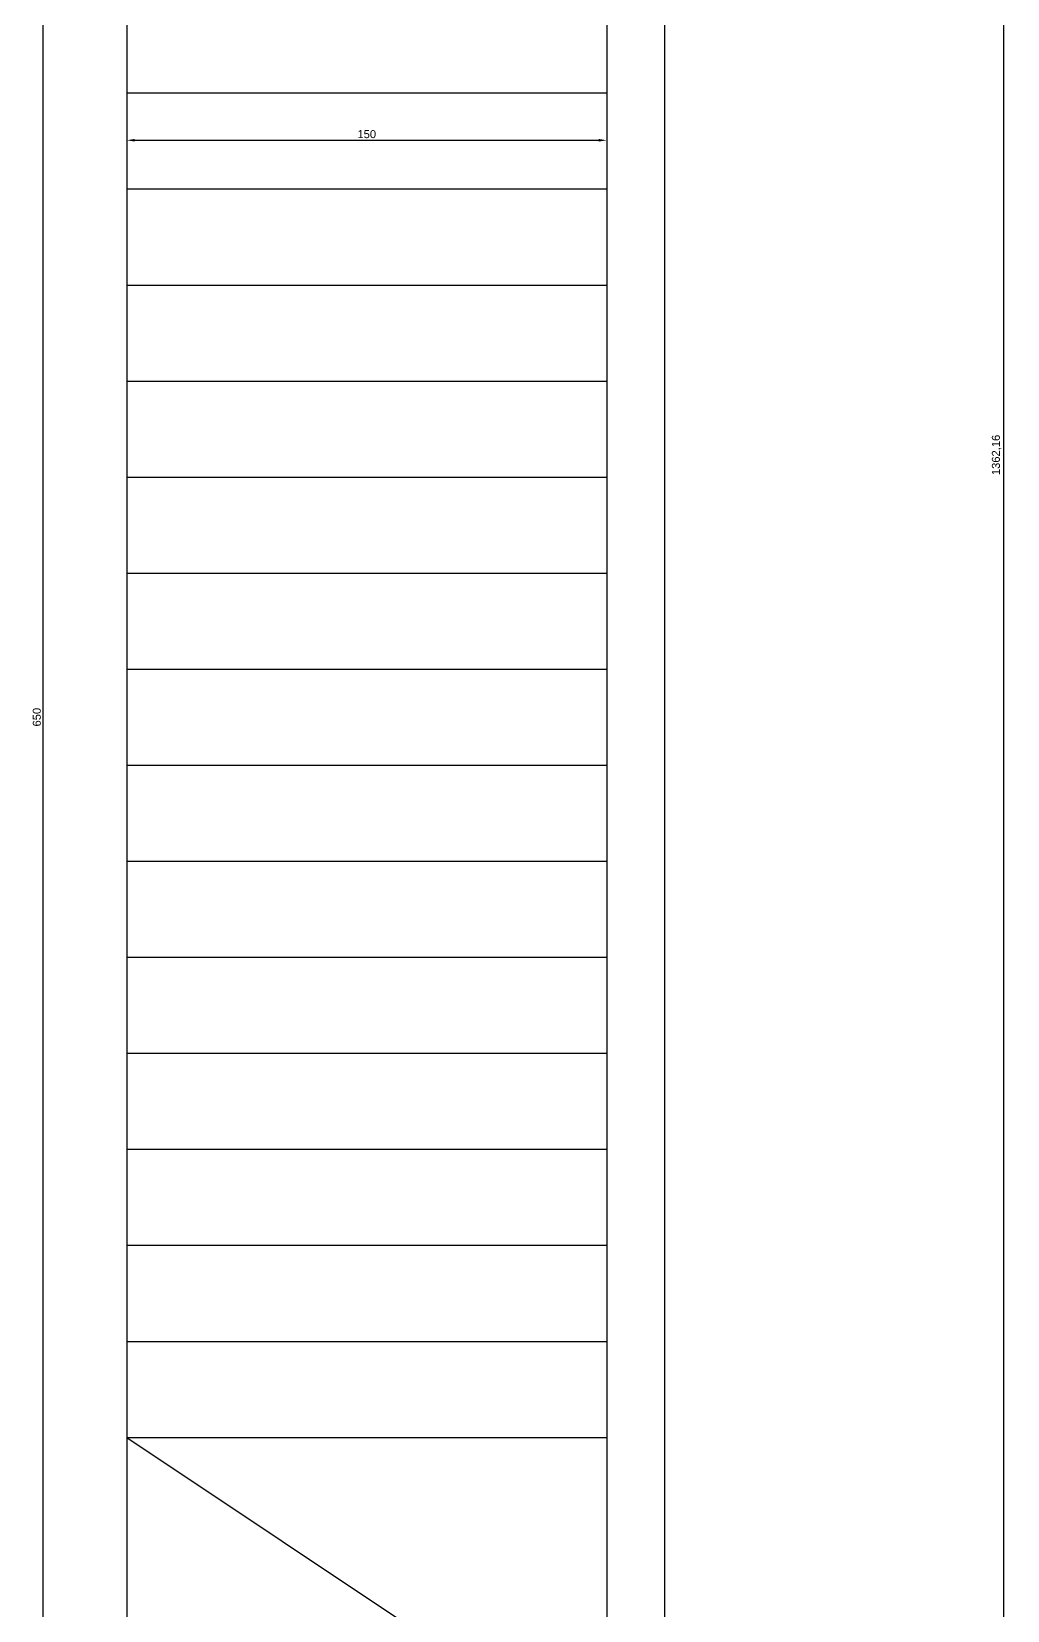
# Model space of a CAD drawing. Header units: millimetres. Extents: x -3817 to 5248, y 289 to 3424.
# Drawn here: x 2312.5 to 2617.5, y 1288.1 to 1781.3 of the extents above; entities that cross this region are included whole.
import ezdxf

# ---------------------------------------------------------------- set-up
doc = ezdxf.new("R2010")
doc.units = ezdxf.units.MM
doc.styles.get("Standard").update_dxf_attribs({"font": 'arial.ttf'})
doc.dimstyles.new('ISO-25', dxfattribs={"dimtxt": 2.5, "dimasz": 2.5, "dimexe": 1.25, "dimexo": 0.625, "dimtad": 1, "dimtxsty": 'Standard', "dimcen": 2.5, "dimadec": 0, "dimazin": 0, "dimtfac": 1, "dimtmove": 0, "dimatfit": 3, "dimfxl": 1, "dimarcsym": 0})

# ---------------------------------------------------------------- blocks, each defined once
blk = doc.blocks.new('*D101')
at = {"color": 0, "lineweight": -2, "transparency": 16777216}
for p, q in [((2510.84, 2330.13), (2617.45, 2330.13)), ((2616.2, 2327.63), (2616.2, 970.47)), ((2510.84, 967.97), (2617.45, 967.97))]:
    blk.add_line(p, q, dxfattribs=at)
at = {"color": 0, "transparency": 16777216}
for points in [[(2615.78, 2327.63), (2616.62, 2327.63), (2616.2, 2330.13)], [(2615.78, 970.47), (2616.62, 970.47), (2616.2, 967.97)]]:
    blk.add_solid(points, dxfattribs=at)
at = {"layer": 'Defpoints', "color": 0, "transparency": 16777216}
for p in [(2510.22, 2330.13), (2510.22, 967.97), (2616.2, 967.97)]:
    blk.add_point(p, dxfattribs=at)
at = {"color": 0, "transparency": 16777216, "insert": (2614.07, 1649.05), "char_height": 2.5, "attachment_point": 5, "rotation": 90}
blk.add_mtext('1362,16', dxfattribs=at)
blk = doc.blocks.new('*D107')
at = {"color": 0, "lineweight": -2, "transparency": 16777216}
for p, q in [((2342.22, 1761.5), (2342.22, 1746.1)), ((2492.22, 1761.5), (2492.22, 1746.1)), ((2344.72, 1747.35), (2489.72, 1747.35))]:
    blk.add_line(p, q, dxfattribs=at)
at = {"color": 0, "transparency": 16777216}
for points in [[(2344.72, 1747.77), (2344.72, 1746.94), (2342.22, 1747.35)], [(2489.72, 1747.77), (2489.72, 1746.94), (2492.22, 1747.35)]]:
    blk.add_solid(points, dxfattribs=at)
at = {"layer": 'Defpoints', "color": 0, "transparency": 16777216}
for p in [(2342.22, 1762.13), (2492.22, 1762.13), (2492.22, 1747.35)]:
    blk.add_point(p, dxfattribs=at)
at = {"color": 0, "transparency": 16777216, "insert": (2417.22, 1749.25), "char_height": 2.5, "attachment_point": 5}
blk.add_mtext('150', dxfattribs=at)
blk = doc.blocks.new('*D129')
at = {"color": 0, "lineweight": -2, "transparency": 16777216}
for p, q in [((2341.59, 1892.13), (2314.75, 1892.13)), ((2316, 1889.63), (2316, 1244.63)), ((2341.59, 1242.13), (2314.75, 1242.13))]:
    blk.add_line(p, q, dxfattribs=at)
at = {"color": 0, "transparency": 16777216}
for points in [[(2315.58, 1889.63), (2316.41, 1889.63), (2316, 1892.13)], [(2315.58, 1244.63), (2316.41, 1244.63), (2316, 1242.13)]]:
    blk.add_solid(points, dxfattribs=at)
at = {"layer": 'Defpoints', "color": 0, "transparency": 16777216}
for p in [(2342.22, 1892.13), (2316, 1242.13), (2342.22, 1242.13)]:
    blk.add_point(p, dxfattribs=at)
at = {"color": 0, "transparency": 16777216, "insert": (2314.1, 1567.13), "char_height": 2.5, "attachment_point": 5, "rotation": 90}
blk.add_mtext('650', dxfattribs=at)

msp = doc.modelspace()

# ---------------------------------------------------------------- linework, layer by layer
for p, q in [((2510.219, 2330.129), (2510.219, 967.966)), ((2492.219, 2312.129), (2492.219, 1242.129)), ((2342.219, 1792.129), (2342.219, 1242.129)), ((2342.219, 1762.129), (2492.219, 1762.129)), ((2342.219, 1732.129), (2492.219, 1732.129)), ((2342.219, 1702.129), (2492.219, 1702.129)), ((2342.219, 1672.129), (2492.219, 1672.129)), ((2342.219, 1642.129), (2492.219, 1642.129)), ((2342.219, 1612.129), (2492.219, 1612.129)), ((2342.219, 1582.129), (2492.219, 1582.129)), ((2342.219, 1552.129), (2492.219, 1552.129)), ((2342.219, 1522.129), (2492.219, 1522.129)), ((2342.219, 1492.129), (2492.219, 1492.129)), ((2342.219, 1462.129), (2492.219, 1462.129)), ((2342.219, 1432.129), (2492.219, 1432.129)), ((2342.219, 1402.129), (2492.219, 1402.129)), ((2342.219, 1372.129), (2492.219, 1372.129)), ((2342.219, 1342.129), (2492.219, 1342.129)), ((2342.219, 1342.129), (2492.219, 1242.129))]:
    msp.add_line(p, q)

# ---------------------------------------------------------------- dimensions: what is measured, and where the dimension line sits
for base, p1, p2, picture, middle in [((2616.2, 967.966), (2510.219, 2330.129), (2510.219, 967.966), '*D101', (2614.073, 1649.048)), ((2315.998, 1242.129), (2342.219, 1892.129), (2342.219, 1242.129), '*D129', (2314.097, 1567.129))]:
    dim = msp.add_linear_dim(base=base, p1=p1, p2=p2, angle=90, dimstyle='ISO-25')
    dim.commit()
    dim.dimension.update_dxf_attribs({"geometry": picture, "text_midpoint": middle})
dim = msp.add_linear_dim(base=(2492.219, 1747.353), p1=(2342.219, 1762.129), p2=(2492.219, 1762.129), dimstyle='ISO-25')
dim.commit()
dim.dimension.update_dxf_attribs({"geometry": '*D107', "text_midpoint": (2417.219, 1749.254)})

doc.saveas('drawing.dxf')
